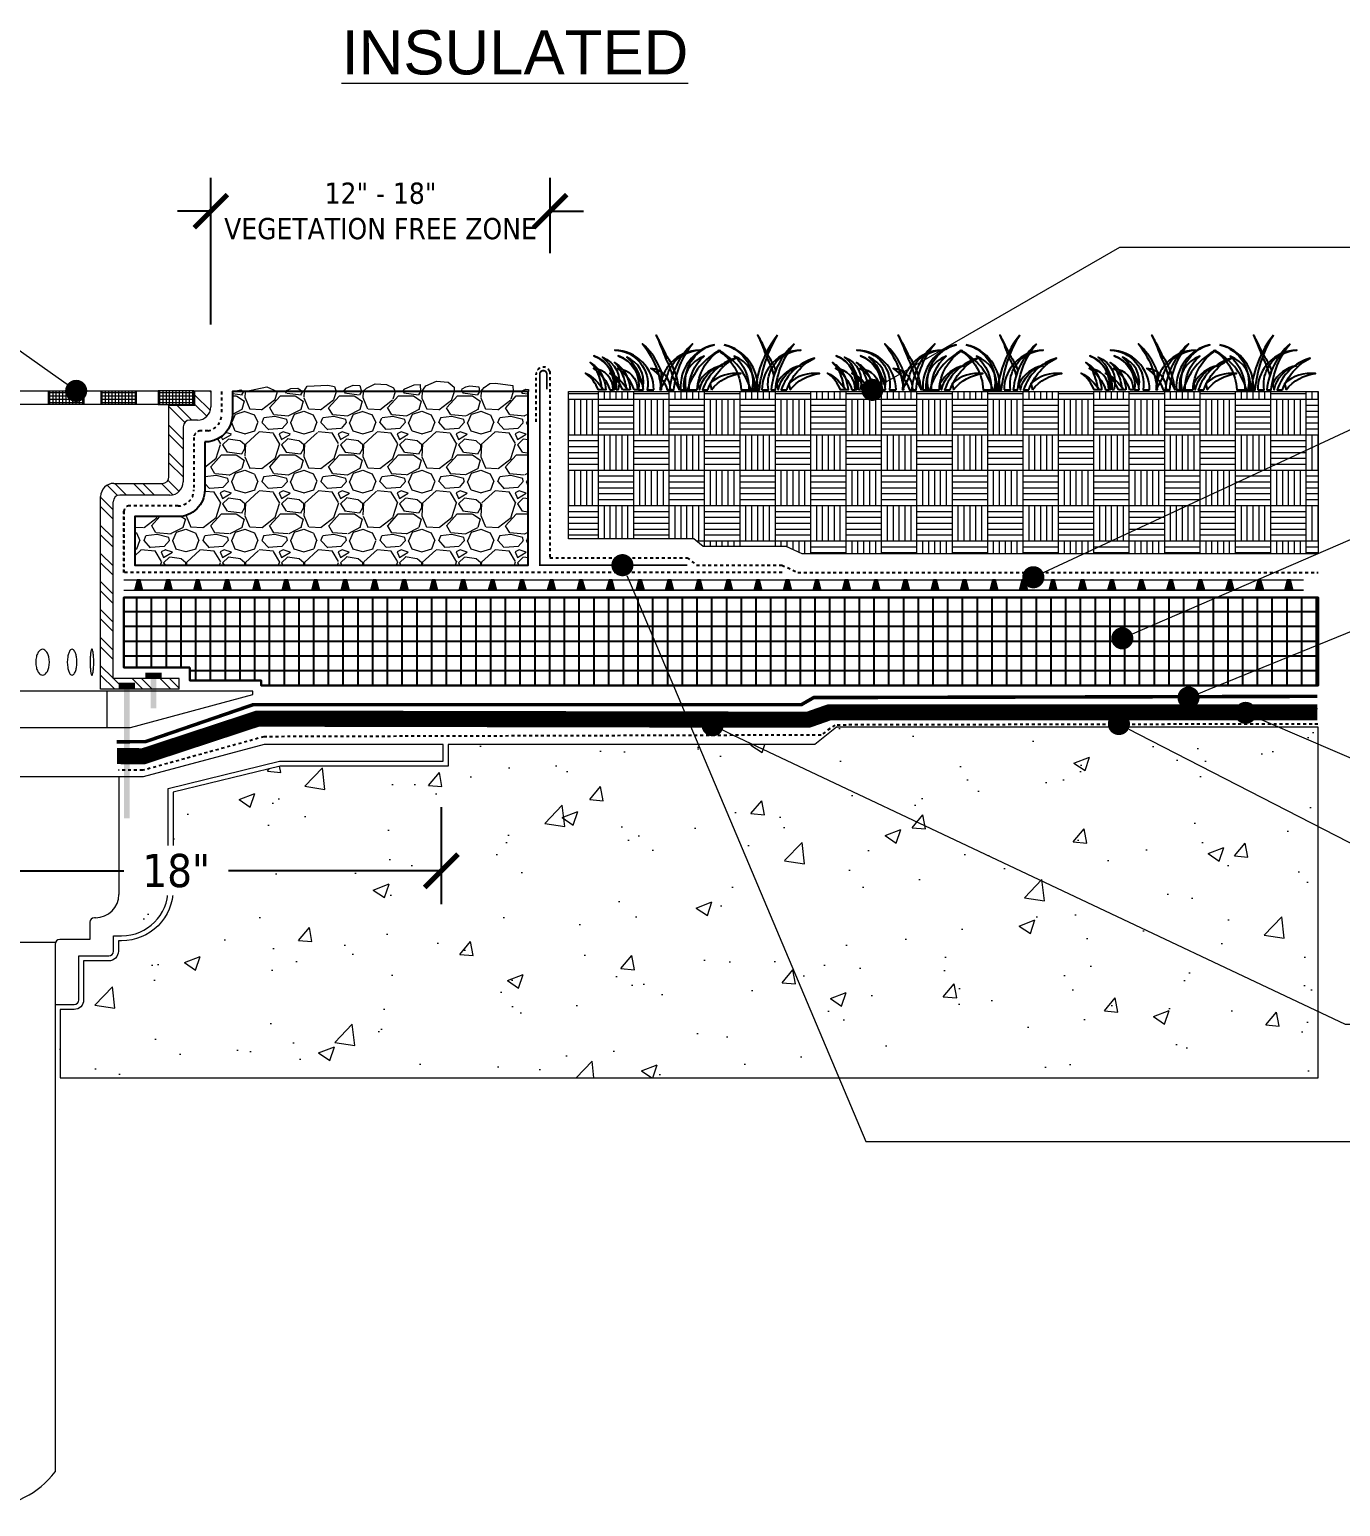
# Model space of a CAD drawing. Header units: inches. Extents: x -9 to 415, y 0 to 53.
# Drawn here: x 16.7 to 61.2, y 3.3 to 53.3 of the extents above; entities that cross this region are included whole.
import ezdxf
from ezdxf import colors
from ezdxf.entities.mleader import LeaderData, LeaderLine
from ezdxf.math import Vec2, Vec3

# ---------------------------------------------------------------- set-up
doc = ezdxf.new("R2010")
doc.units = ezdxf.units.IN
doc.header["$MEASUREMENT"] = 0
for name, pattern in [('Dash', [0.25, 0.125, -0.125]), ('Dashed - Dense', [0.8, 0.5, -0.3]), ('DASHED2', [0.1875, 0.125, -0.0625])]:
    doc.linetypes.add(name, pattern=pattern)
doc.layers.add('DEFPOINTS2', color=3, linetype='Continuous', plot=False)
for name, color, linetype, lineweight in [('Drainage Mat', 191, 'Continuous', 0), ('Others', 190, 'Continuous', 0), ('RAM HDR 327', 63, 'Continuous', 0), ('RT-250 HRA SYSTEM LIQUID', 241, 'Continuous', 0), ('RT-250 HRA SYSTEM MESH', 3, 'Continuous', 0), ('Text', 20, 'Continuous', 0)]:
    doc.layers.add(name, color=color, linetype=linetype, lineweight=lineweight)
for name, color, linetype in [('Insulation Border', 8, 'Continuous'), ('Insulation Foam', 9, 'Continuous'), ('Primer', 32, 'DASHED2')]:
    doc.layers.add(name, color=color, linetype=linetype)
doc.layers.add('Protection Course', color=99, linetype='Dashed - Dense', lineweight=0, true_color=0x216123)
doc.styles.add('Annotative', font='tahoma.ttf')
doc.styles.add('GENERATED_STYLE_3', font='')
doc.styles.get("Standard").update_dxf_attribs({"font": ''})
doc.styles.get('GENERATED_STYLE_3').set_extended_font_data('Arial Narrow')
doc.styles.get('Standard').set_extended_font_data('Arial Narrow')
doc.dimstyles.new('Annotative', dxfattribs={"dimscale": 0, "dimtxt": 0.09375, "dimasz": 0.09375, "dimexe": 0.09375, "dimexo": 0.09375, "dimgap": 0.0625, "dimtad": 0, "dimtih": 1, "dimtoh": 1, "dimlfac": -1, "dimzin": 3, "dimdsep": 46, "dimlunit": 4, "dimtxsty": 'Annotative', "dimblk": 'ARCHTICK', "dimcen": 0.09, "dimclrd": 256, "dimclre": 256, "dimclrt": 256, "dimadec": 0, "dimazin": 2, "dimtfac": 1, "dimtix": 1, "dimtofl": 0, "dimtmove": 1, "dimatfit": 1, "dimldrblk": 'CLOSEDBLANK', "dimfxl": 1, "dimtfill": 1, "dimtolj": 1, "dimtzin": 0, "dimarcsym": 0})

# ---------------------------------------------------------------- blocks, each defined once
blk = doc.blocks.new('*U15')
at = {"layer": 'Drainage Mat'}
h = blk.add_hatch(color=256, dxfattribs=at)
h.dxf.hatch_style = 1
h.paths.add_polyline_path([(0.5, 0.343), (0.447, 0.343), (0.355, 0), (0.5, 0), (0.645, 0), (0.553, 0.343)])
at = {"layer": 'Drainage Mat', "linetype": 'Continuous'}
for points in [[(0, 0.343), (1, 0.343)], [(0, 0), (1, 0)]]:
    blk.add_lwpolyline(points, dxfattribs=at)
blk.add_lwpolyline([(0.5, 0.343), (0.447, 0.343), (0.355, 0), (0.5, 0), (0.645, 0), (0.553, 0.343)], close=True, dxfattribs=at)
blk = doc.blocks.new('*U16')
at = {"layer": 'Drainage Mat', "color": 0, "linetype": 'ByBlock', "lineweight": -2, "transparency": 16777216}
for p in [(20.243, 34.333), (21.243, 34.333), (22.243, 34.333), (23.243, 34.333), (24.243, 34.333), (25.243, 34.333), (26.243, 34.333), (27.243, 34.333), (28.243, 34.333), (29.243, 34.333), (30.243, 34.333), (31.243, 34.333), (32.243, 34.333), (33.243, 34.333), (34.243, 34.333), (35.243, 34.333), (36.243, 34.333), (37.243, 34.333), (38.243, 34.333), (39.243, 34.333), (40.243, 34.333), (41.243, 34.333), (42.243, 34.333), (43.243, 34.333), (44.243, 34.333), (45.243, 34.333), (46.243, 34.333), (47.243, 34.333), (48.243, 34.333), (49.243, 34.333), (50.243, 34.333), (51.243, 34.333), (52.243, 34.333), (53.243, 34.333), (54.243, 34.333), (55.243, 34.333), (56.243, 34.333), (57.243, 34.333), (58.243, 34.333), (59.243, 34.333)]:
    blk.add_blockref('*U15', p, dxfattribs=at)
blk = doc.blocks.new('_Dot')
at = {"color": 0, "linetype": 'ByBlock', "lineweight": -2}
blk.add_line((-0.5, 0), (-1, 0), dxfattribs=at)
at = {"color": 0, "linetype": 'ByBlock', "const_width": 0.5}
blk.add_lwpolyline([(-0.25, 0, 1), (0.25, 0, 1)], format="xyb", close=True, dxfattribs=at)
blk = doc.blocks.new('_ArchTick')
at = {"color": 0, "linetype": 'ByBlock', "const_width": 0.15}
blk.add_lwpolyline([(-0.5, -0.5), (0.5, 0.5)], dxfattribs=at)
blk = doc.blocks.new('*D17')
at = {"layer": 'Defpoints', "color": 0, "transparency": 16777216}
for p in [(30.673, 28.092), (12.688, 27.726), (30.673, 24.812)]:
    blk.add_point(p, dxfattribs=at)
at = {"layer": 'Text', "lineweight": -2, "transparency": 16777216}
for p, q in [((12.688, 26.601), (12.688, 23.687)), ((30.673, 26.967), (30.673, 23.687)), ((12.688, 24.812), (19.904, 24.812)), ((30.673, 24.812), (23.457, 24.812))]:
    blk.add_line(p, q, dxfattribs=at)
at = {"layer": 'Text', "lineweight": -2, "transparency": 16777216, "xscale": 1.125, "yscale": 1.125, "zscale": 1.125, "rotation": 180}
blk.add_blockref('_ArchTick', (12.688, 24.812), dxfattribs=at)
at = {"layer": 'Text', "lineweight": -2, "transparency": 16777216, "xscale": 1.125, "yscale": 1.125, "zscale": 1.125}
blk.add_blockref('_ArchTick', (30.673, 24.812), dxfattribs=at)
at = {"layer": 'Text', "transparency": 16777216, "insert": (21.681, 24.812), "char_height": 1.125, "attachment_point": 5, "style": 'Annotative', "bg_fill": 3, "box_fill_scale": 1.25, "bg_fill_color": 9, "bg_fill_true_color": 13158600, "bg_fill_transparency": 0}
blk.add_mtext('\\A1;18"', dxfattribs=at)
blk = doc.blocks.new('_ClosedBlank')
at = {"color": 0, "linetype": 'ByBlock', "lineweight": -2}
for p, q in [((-1, 0.17), (0, 0)), ((-1, 0.17), (-1, -0.17)), ((0, 0), (-1, -0.17))]:
    blk.add_line(p, q, dxfattribs=at)
blk = doc.blocks.new('*D19')
at = {"layer": 'Defpoints', "color": 0, "transparency": 16777216}
for p in [(34.363, 47.182), (34.363, 44.627), (22.857, 42.214)]:
    blk.add_point(p, dxfattribs=at)
at = {"layer": 'Text', "lineweight": -2, "transparency": 16777216}
for p, q in [((22.857, 43.339), (22.857, 48.307)), ((34.363, 45.752), (34.363, 48.307)), ((22.857, 47.182), (21.732, 47.182)), ((34.363, 47.182), (35.488, 47.182))]:
    blk.add_line(p, q, dxfattribs=at)
at = {"layer": 'Text', "lineweight": -2, "transparency": 16777216, "xscale": 1.125, "yscale": 1.125, "zscale": 1.125}
blk.add_blockref('_ArchTick', (22.857, 47.182), dxfattribs=at)
at = {"layer": 'Text', "lineweight": -2, "transparency": 16777216, "xscale": 1.125, "yscale": 1.125, "zscale": 1.125, "rotation": 180}
blk.add_blockref('_ArchTick', (34.363, 47.182), dxfattribs=at)
at = {"layer": 'Text', "transparency": 16777216, "insert": (28.61, 47.182), "char_height": 1.125, "attachment_point": 5, "style": 'Annotative'}
blk.add_mtext('\\A1;{\\H0.64x;12" - 18"\\PVEGETATION FREE ZONE}', dxfattribs=at)

msp = doc.modelspace()

# ---------------------------------------------------------------- hatches: boundary and pattern name
at = {"layer": 'Insulation Foam'}
h = msp.add_hatch(dxfattribs=at)
h.set_pattern_fill('NET', color=256, scale=4)
h.set_pattern_definition([(0, (-883.15044, 24.10415), (0, 0.5), []), (90, (-883.15044, 24.10415), (-0.5, 3e-17), [])])
h.paths.add_polyline_path([(22.1483, 31.7015), (22.1483, 31.2648), (24.5632, 31.2648), (24.5632, 31.0941), (60.4024, 31.0941), (60.4024, 34.0829), (19.9117, 34.0829), (19.9117, 31.7015)])
at = {"layer": 'Others'}
h = msp.add_hatch(dxfattribs=at)
h.set_pattern_fill('GRAVEL', color=256, scale=2)
h.paths.add_polyline_path([(33.6118, 41.0613), (23.5886, 41.0613), (23.5886, 40.2869, -0.3775715), (22.7929, 39.3632), (22.6496, 39.3632), (22.6496, 37.7263, -0.4142136), (21.7453, 36.822), (20.2775, 36.822), (20.2775, 35.1764), (33.6118, 35.1764)])
h = msp.add_hatch(dxfattribs=at)
h.set_pattern_fill('AR-PARQ1', color=256, scale=0.1)
h.paths.add_polyline_path([(34.9886, 41.0613), (34.9886, 36.0647), (39.2313, 36.0647), (39.5478, 35.8147), (42.3641, 35.8147), (42.905, 35.5647), (60.3872, 35.5645), (60.4024, 35.5711), (60.4024, 41.0613)])
at = {"layer": 'Others', "linetype": 'Continuous'}
for points in [[(20.2822, 31.1887), (19.7354, 31.1887), (19.7354, 30.9922), (20.2822, 30.9922)], [(21.185, 31.5361), (20.6383, 31.5361), (20.6383, 31.3396), (21.185, 31.3396)], [(20.8165, 31.3262), (20.8165, 30.3203), (21.013, 30.3203), (21.013, 31.3262)], [(19.9137, 30.9788), (19.9137, 26.5869), (20.1102, 26.5869), (20.1102, 30.9788)]]:
    msp.add_hatch(color=256, dxfattribs=at).paths.add_polyline_path(points)
at = {"layer": 'Others'}
h = msp.add_hatch(dxfattribs=at)
h.set_pattern_fill('CONCRETE___STRUCTURAL_0002', color=256, style=0, pattern_type=2)
h.set_pattern_definition([(50, (-173.225, 22.9474), (-5.46552, 0.47817), [0.5715, -6.2865]), (355, (-173.225, 22.9474), (-1.05729, 5.7317), [0.4572, -5.0292]), (100.4514, (-172.7697, 22.9075), (4.40824, 5.25353), [0.4857, -5.3427]), (46.1842, (-173.225, 24.4714), (-8.13238, 1.26125), [0.85725, -9.42975]), (96.6356, (-172.5475, 24.366), (7.12213, 7.42278), [0.72855, -8.01405]), (351.184, (-173.225, 24.471), (7.12212, 7.42278), [0.6858, -7.5438]), (21, (-172.463, 24.0904), (-4.54843, 3.06796), [0.5715, -6.2865]), (326, (-172.463, 24.0904), (1.85406, 5.52564), [0.4572, -5.0292]), (71.4514, (-172.084, 23.8347), (6.4025, 2.45768), [0.4857, -5.3427]), (37.5, (-173.2252, 22.9474), (0.092658, 2.536651), [0, -4.96824, 0, -5.1054, 0, -5.04825]), (7.5, (-173.2252, 22.9474), (2.00459, 3.005417), [0, -2.91084, 0, -4.85394, 0, -1.92405]), (327.5, (-174.9244, 22.9474), (-4.067727, 0.171868), [0, -1.905, 0, -5.9436, 0, -7.8867]), (317.5, (-175.6864, 22.9474), (4.44388, 0.7628), [0, -2.4765, 0, -3.94716, 0, -5.6007])])
edge = h.paths.add_edge_path()
edge.add_arc((19.3963, 22.0851), 0.3258, 270, 360, ccw=False)
edge.add_line((19.3963, 21.7593), (18.5453, 21.7593))
edge.add_line((18.5453, 21.7593), (18.5453, 20.436))
edge.add_arc((18.2195, 20.436), 0.3258, 270, 360, ccw=False)
edge.add_line((18.2195, 20.1102), (17.7444, 20.1102))
edge.add_line((17.7444, 20.1102), (17.7444, 17.7939))
edge.add_line((17.7444, 17.7939), (60.4024, 17.7939))
edge.add_line((60.4024, 17.7939), (60.4024, 29.6794))
edge.add_line((60.4024, 29.6794), (44.0673, 29.6794))
edge.add_line((44.0673, 29.6794), (43.3357, 29.097))
edge.add_line((43.3357, 29.097), (30.9038, 29.097))
edge.add_line((30.9038, 29.097), (30.9038, 28.3644))
edge.add_line((30.9038, 28.3644), (25.2095, 28.3644))
edge.add_line((25.2095, 28.3644), (21.5764, 27.4749))
edge.add_line((21.5764, 27.4749), (21.5764, 24.184))
edge.add_arc((19.8345, 24.1815), 1.7419, -90.08338, 0.08338, ccw=False)
edge.add_line((19.832, 22.4396), (19.722, 22.4396))
edge.add_line((19.722, 22.4396), (19.722, 22.0851))

# ---------------------------------------------------------------- linework, layer by layer
at = {"color": 67, "true_color": 0x748628}
for points in [[(38.1414, 41.7246, 0.0213583), (38.0617, 41.9155, 0.0993446), (37.4955, 42.6824, -0.0903986), (37.9965, 41.7629, -0.0563499), (38.1307, 41.1208)], [(38.5036, 41.5954), (38.7365, 41.1208, 0.071637), (38.5729, 41.7917, 0.0527503), (38.3341, 42.2421, 0.0202173), (37.9529, 42.9773, -0.0177161), (38.2904, 42.1584, -0.0516918)], [(38.4093, 41.1208), (38.5577, 41.1208, -0.1474999), (39.1929, 42.6824, 0.1865865)], [(38.9776, 41.1208, -0.4060957), (39.9207, 42.6505, 0.367689), (38.7862, 41.1208)], [(40.263, 42.6505, -0.4060957), (41.2062, 41.1208), (41.3976, 41.1208, 0.367689)], [(42.0736, 42.9773, 0.1390661), (41.3148, 41.1235), (41.4573, 41.1235, -0.1088212)], [(41.6986, 42.3925, 0.0308062), (41.3986, 42.9773, -0.027031), (41.6645, 42.3245)], [(42.6386, 42.6824, 0.1865865), (41.855, 41.1208), (42.0034, 41.1208, -0.1474999)], [(46.3528, 41.7246, 0.0213583), (46.2732, 41.9155, 0.0993446), (45.707, 42.6824, -0.0903986), (46.208, 41.7629, -0.0563499), (46.3421, 41.1208)], [(46.7151, 41.5954), (46.948, 41.1208, 0.071637), (46.7843, 41.7917, 0.0527503), (46.5455, 42.2421, 0.0202173), (46.1643, 42.9773, -0.0177161), (46.5018, 42.1584, -0.0516918)], [(46.6207, 41.1208), (46.7692, 41.1208, -0.1474999), (47.4043, 42.6824, 0.1865865)], [(47.189, 41.1208, -0.4060957), (48.1322, 42.6505, 0.367689), (46.9976, 41.1208)], [(48.4745, 42.6505, -0.4060957), (49.4177, 41.1208), (49.609, 41.1208, 0.367689)], [(50.285, 42.9773, 0.1390661), (49.5262, 41.1235), (49.6687, 41.1235, -0.1088212)], [(49.91, 42.3925, 0.0308062), (49.61, 42.9773, -0.027031), (49.8759, 42.3245)], [(50.85, 42.6824, 0.1865865), (50.0664, 41.1208), (50.2148, 41.1208, -0.1474999)], [(54.9528, 41.7246, 0.0213583), (54.8732, 41.9155, 0.0993446), (54.307, 42.6824, -0.0903986), (54.808, 41.7629, -0.0563499), (54.9421, 41.1208)], [(55.3151, 41.5954), (55.548, 41.1208, 0.071637), (55.3843, 41.7917, 0.0527503), (55.1455, 42.2421, 0.0202173), (54.7643, 42.9773, -0.0177161), (55.1018, 42.1584, -0.0516918)], [(55.2207, 41.1208), (55.3692, 41.1208, -0.1474999), (56.0043, 42.6824, 0.1865865)], [(55.789, 41.1208, -0.4060957), (56.7322, 42.6505, 0.367689), (55.5976, 41.1208)], [(57.0745, 42.6505, -0.4060957), (58.0177, 41.1208), (58.209, 41.1208, 0.367689)], [(58.885, 42.9773, 0.1390661), (58.1262, 41.1235), (58.2687, 41.1235, -0.1088212)], [(58.51, 42.3925, 0.0308062), (58.21, 42.9773, -0.027031), (58.4759, 42.3245)], [(59.45, 42.6824, 0.1865865), (58.6664, 41.1208), (58.8148, 41.1208, -0.1474999)], [(36.5171, 41.1208, 0.3529254), (35.8489, 42.2716, -0.3575084), (36.5348, 41.1208, 0.1212562)], [(36.6028, 41.1208, 0.252761), (36.1339, 42.2238, -0.4029306), (36.6589, 41.1208)], [(37.8791, 41.1208, 0.41005), (36.5539, 42.4632, -0.4598478), (37.6577, 41.1208), (37.8791, 41.1209)], [(37.5229, 41.1208, 0.2911017), (36.674, 42.2716, -0.3575084), (37.3598, 41.1208)], [(37.5133, 41.2329, 0.3651629), (36.959, 42.2238, -0.1913537), (37.4209, 41.4152)], [(38.3233, 41.543, -0.0997301), (38.4977, 41.9601, -0.2435062), (39.4221, 42.4632, 0.2043463), (38.4582, 42.0365, 0.0828953), (38.2138, 41.6678, 0.1052487), (38.0969, 41.1208)], [(39.0786, 41.1208, -0.2324542), (39.58, 42.2602, 0.353658), (38.8953, 41.1208)], [(39.349, 41.1208, -0.2483685), (40.1253, 42.4607, 0.2115935), (39.0215, 41.1208)], [(39.7134, 41.1208, -0.1908982), (40.6513, 42.1978, 0.2445265), (39.5283, 41.1208)], [(41.1622, 41.1208, 0.2115935), (40.0585, 42.4607, -0.2483685), (40.8348, 41.1208)], [(41.1052, 41.1208), (41.2885, 41.1208, 0.353658), (40.6038, 42.2602, -0.2324542)], [(41.5426, 41.1243), (41.7635, 41.1235, -0.1626273), (41.8727, 41.8407), (41.9433, 41.9601, -0.2432948), (42.8669, 42.4632, 0.0454716), (42.8669, 42.4632, 0.2041754), (41.9039, 42.0365), (41.8304, 41.9508, 0.1674271), (41.5426, 41.1243)], [(41.7089, 42.2112, -0.0567829), (41.9493, 41.5954), (42.0186, 41.7917, 0.0597083), (41.7414, 42.2973), (41.7096, 42.2099)], [(42.3846, 41.1208, -0.1908982), (43.3225, 42.1978, 0.2445265), (42.1995, 41.1208)], [(44.7285, 41.1208, 0.3529254), (44.0604, 42.2716, -0.3575084), (44.7462, 41.1208, 0.1212562)], [(44.8142, 41.1208, 0.252761), (44.3454, 42.2238, -0.4029306), (44.8703, 41.1208)], [(46.0906, 41.1208, 0.41005), (44.7654, 42.4632, -0.4598478), (45.8691, 41.1208), (46.0906, 41.1209)], [(45.7343, 41.1208, 0.2911017), (44.8854, 42.2716, -0.3575084), (45.5712, 41.1208)], [(45.7247, 41.2329, 0.3651629), (45.1704, 42.2238, -0.1913537), (45.6323, 41.4152)], [(46.5347, 41.543, -0.0997301), (46.7091, 41.9601, -0.2435062), (47.6336, 42.4632, 0.2043463), (46.6697, 42.0365, 0.0828953), (46.4252, 41.6678, 0.1052487), (46.3084, 41.1208)], [(47.29, 41.1208, -0.2324542), (47.7914, 42.2602, 0.353658), (47.1067, 41.1208)], [(47.5604, 41.1208, -0.2483685), (48.3367, 42.4607, 0.2115935), (47.233, 41.1208)], [(47.9249, 41.1208, -0.1908982), (48.8627, 42.1978, 0.2445265), (47.7397, 41.1208)], [(49.3737, 41.1208, 0.2115935), (48.2699, 42.4607, -0.2483685), (49.0462, 41.1208)], [(49.3166, 41.1208), (49.4999, 41.1208, 0.353658), (48.8152, 42.2602, -0.2324542)], [(49.754, 41.1243), (49.975, 41.1235, -0.1626273), (50.0841, 41.8407), (50.1547, 41.9601, -0.2432948), (51.0783, 42.4632, 0.0454716), (51.0783, 42.4632, 0.2041754), (50.1153, 42.0365), (50.0418, 41.9508, 0.1674271), (49.754, 41.1243)], [(49.9204, 42.2112, -0.0567829), (50.1607, 41.5954), (50.23, 41.7917, 0.0597083), (49.9528, 42.2973), (49.921, 42.2099)], [(50.596, 41.1208, -0.1908982), (51.5339, 42.1978, 0.2445265), (50.4109, 41.1208)], [(53.3285, 41.1208, 0.3529254), (52.6604, 42.2716, -0.3575084), (53.3462, 41.1208, 0.1212562)], [(53.4142, 41.1208, 0.252761), (52.9454, 42.2238, -0.4029306), (53.4703, 41.1208)], [(54.6906, 41.1208, 0.41005), (53.3654, 42.4632, -0.4598478), (54.4691, 41.1208), (54.6906, 41.1209)], [(54.3343, 41.1208, 0.2911017), (53.4854, 42.2716, -0.3575084), (54.1712, 41.1208)], [(54.3247, 41.2329, 0.3651629), (53.7704, 42.2238, -0.1913537), (54.2323, 41.4152)], [(55.1347, 41.543, -0.0997301), (55.3091, 41.9601, -0.2435062), (56.2336, 42.4632, 0.2043463), (55.2697, 42.0365, 0.0828953), (55.0252, 41.6678, 0.1052487), (54.9084, 41.1208)], [(55.89, 41.1208, -0.2324542), (56.3914, 42.2602, 0.353658), (55.7067, 41.1208)], [(56.1604, 41.1208, -0.2483685), (56.9367, 42.4607, 0.2115935), (55.833, 41.1208)], [(56.5249, 41.1208, -0.1908982), (57.4627, 42.1978, 0.2445265), (56.3397, 41.1208)], [(57.9737, 41.1208, 0.2115935), (56.8699, 42.4607, -0.2483685), (57.6462, 41.1208)], [(57.9166, 41.1208), (58.0999, 41.1208, 0.353658), (57.4152, 42.2602, -0.2324542)], [(58.354, 41.1243), (58.575, 41.1235, -0.1626273), (58.6841, 41.8407), (58.7547, 41.9601, -0.2432948), (59.6783, 42.4632, 0.0454716), (59.6783, 42.4632, 0.2041754), (58.7153, 42.0365), (58.6418, 41.9508, 0.1674271), (58.354, 41.1243)], [(58.5204, 42.2112, -0.0567829), (58.7607, 41.5954), (58.83, 41.7917, 0.0597083), (58.5528, 42.2973), (58.521, 42.2099)], [(59.196, 41.1208, -0.1908982), (60.1339, 42.1978, 0.2445265), (59.0109, 41.1208)], [(36.1622, 41.1208), (36, 41.1208, 0.1365737), (35.5601, 41.6882, -0.1422261)], [(36.1191, 41.1895, 0.0892772), (35.9217, 41.8156, 0.0592767), (35.7196, 42.0438, -0.0815075), (36.0006, 41.8158, -0.140547), (36.2514, 41.1208), (36.1622, 41.1208)], [(36.3835, 41.1208), (36.4943, 41.1208, 0.4124995), (35.8302, 41.8452, -0.1731109)], [(36.825, 41.1208, 0.1365737), (36.3852, 41.6882, -0.1422261), (36.9872, 41.1208)], [(37.0765, 41.1208), (36.9872, 41.1208), (36.9442, 41.1895, 0.0927229), (36.7847, 41.7155, 0.1222555), (36.5446, 42.0438, -0.0815075), (36.8256, 41.8158, -0.140547)], [(37.2086, 41.1208, 0.1731109), (36.6552, 41.8452, -0.4124995), (37.3193, 41.1208)], [(38.4448, 41.1208, 0.4124995), (37.7807, 41.8452, -0.1731109), (38.334, 41.1208)], [(39.3694, 41.324), (39.425, 41.1208, -0.2756828), (40.1984, 41.9496, 0.2264367)], [(39.8335, 41.1208, -0.2041431), (40.8266, 41.6721, 0.2135851), (39.7836, 41.3405)], [(42.8695, 41.9496, 0.2264367), (42.0406, 41.324), (42.0962, 41.1208, -0.2756828)], [(42.5046, 41.1208, -0.2041433), (43.4978, 41.6721, 0.2136479), (42.4548, 41.3405)], [(44.3736, 41.1208), (44.2114, 41.1208, 0.1365737), (43.7715, 41.6882, -0.1422261)], [(44.3306, 41.1895, 0.0892772), (44.1331, 41.8156, 0.0592767), (43.931, 42.0438, -0.0815075), (44.212, 41.8158, -0.140547), (44.4629, 41.1208), (44.3736, 41.1208)], [(44.595, 41.1208), (44.7057, 41.1208, 0.4124995), (44.0416, 41.8452, -0.1731109)], [(45.0365, 41.1208, 0.1365737), (44.5966, 41.6882, -0.1422261), (45.1987, 41.1208)], [(45.2879, 41.1208), (45.1987, 41.1208), (45.1556, 41.1895, 0.0927229), (44.9961, 41.7155, 0.1222555), (44.756, 42.0438, -0.0815075), (45.037, 41.8158, -0.140547)], [(45.42, 41.1208, 0.1731109), (44.8667, 41.8452, -0.4124995), (45.5307, 41.1208)], [(46.6562, 41.1208, 0.4124995), (45.9921, 41.8452, -0.1731109), (46.5455, 41.1208)], [(47.5808, 41.324), (47.6365, 41.1208, -0.2756828), (48.4098, 41.9496, 0.2264367)], [(48.0449, 41.1208, -0.2041431), (49.038, 41.6721, 0.2135851), (47.9951, 41.3405)], [(51.0809, 41.9496, 0.2264367), (50.252, 41.324), (50.3076, 41.1208, -0.2756828)], [(50.7161, 41.1208, -0.2041433), (51.7092, 41.6721, 0.2136479), (50.6662, 41.3405)], [(52.9736, 41.1208), (52.8114, 41.1208, 0.1365737), (52.3715, 41.6882, -0.1422261)], [(52.9306, 41.1895, 0.0892772), (52.7331, 41.8156, 0.0592767), (52.531, 42.0438, -0.0815075), (52.812, 41.8158, -0.140547), (53.0629, 41.1208), (52.9736, 41.1208)], [(53.195, 41.1208), (53.3057, 41.1208, 0.4124995), (52.6416, 41.8452, -0.1731109)], [(53.6365, 41.1208, 0.1365737), (53.1966, 41.6882, -0.1422261), (53.7987, 41.1208)], [(53.8879, 41.1208), (53.7987, 41.1208), (53.7556, 41.1895, 0.0927229), (53.5961, 41.7155, 0.1222555), (53.356, 42.0438, -0.0815075), (53.637, 41.8158, -0.140547)], [(54.02, 41.1208, 0.1731109), (53.4667, 41.8452, -0.4124995), (54.1307, 41.1208)], [(55.2562, 41.1208, 0.4124995), (54.5921, 41.8452, -0.1731109), (55.1455, 41.1208)], [(56.1808, 41.324), (56.2365, 41.1208, -0.2756828), (57.0098, 41.9496, 0.2264367)], [(56.6449, 41.1208, -0.2041431), (57.638, 41.6721, 0.2135851), (56.5951, 41.3405)], [(59.6809, 41.9496, 0.2264367), (58.852, 41.324), (58.9076, 41.1208, -0.2756828)], [(59.3161, 41.1208, -0.2041433), (60.3092, 41.6721, 0.2136479), (59.2662, 41.3405)]]:
    msp.add_lwpolyline(points, format="xyb", close=True, dxfattribs=at)
at = {"linetype": 'Dash', "ltscale": 0.5}
for points in [[(33.8896, 40.0328), (33.8896, 41.6533, -0.8161172), (34.3503, 41.7475), (34.3503, 35.4264), (39.0096, 35.4264), (39.3261, 35.1764), (42.2237, 35.1764), (42.7647, 34.9264), (60.4024, 34.9264)], [(23.2228, 41.0613), (23.2228, 40.269, -0.3592383), (22.7645, 39.729), (22.5082, 39.729, 0.4142136), (22.2838, 39.5046), (22.2838, 37.7263, -0.4142136), (21.7453, 37.1878), (20.0912, 37.1878, 0.4142136), (19.9117, 37.0082), (19.9117, 34.9264)]]:
    msp.add_lwpolyline(points, format="xyb", dxfattribs=at)
msp.add_lwpolyline([(42.2317, 34.9264), (19.9117, 34.9264), (19.9117, 37.0082)], dxfattribs=at)
at = {"layer": 'DEFPOINTS2', "flags": 128}
msp.add_lwpolyline([(22.6496, 39.3632), (22.6496, 37.7263, -0.4142136), (21.7453, 36.822), (20.2775, 36.822), (20.2775, 35.1764), (33.6118, 35.1764), (33.6118, 41.0613), (23.5886, 41.0613), (23.5886, 40.2668, -0.371356), (22.7929, 39.3632)], format="xyb", close=True, dxfattribs=at)
at = {"layer": 'Drainage Mat'}
msp.add_lwpolyline([(59.9117, 34.3329), (20.2431, 34.3329)], dxfattribs=at)
at = {"layer": 'Insulation Border', "linetype": 'Continuous', "flags": 128}
msp.add_lwpolyline([(22.1483, 31.7015), (22.1483, 31.2648), (24.5632, 31.2648), (24.5632, 31.0941), (60.4024, 31.0941), (60.4024, 34.0829), (19.9117, 34.0829), (19.9117, 31.7015)], close=True, dxfattribs=at)
at = {"layer": 'Insulation Border', "linetype": 'Continuous'}
msp.add_lwpolyline([(22.1483, 31.7015), (19.9117, 31.7015), (19.9117, 34.0829), (60.4024, 34.0829), (60.4024, 31.0941), (24.5632, 31.0941), (24.5632, 31.2648), (22.1483, 31.2648)], close=True, dxfattribs=at)
at = {"layer": 'Others', "linetype": 'Continuous'}
for p, q in [((12.6883, 41.086), (21.0681, 41.086)), ((17.3462, 41.086), (17.3462, 40.6188)), ((17.3939, 40.6188), (17.3939, 41.086)), ((17.5061, 40.6188), (17.5061, 41.086)), ((17.6183, 40.6188), (17.6183, 41.086)), ((17.7305, 40.6188), (17.7305, 41.086)), ((17.8427, 40.6188), (17.8427, 41.086)), ((17.9549, 40.6188), (17.9549, 41.086)), ((18.0671, 40.6188), (18.0671, 41.086)), ((18.1792, 40.6188), (18.1792, 41.086)), ((18.2914, 40.6188), (18.2914, 41.086)), ((18.4036, 40.6188), (18.4036, 41.086)), ((18.5158, 40.6188), (18.5158, 41.086)), ((18.5582, 40.6188), (18.5582, 41.086)), ((19.1288, 41.086), (19.1288, 40.6188)), ((19.1765, 40.6188), (19.1765, 41.086)), ((19.2887, 40.6188), (19.2887, 41.086)), ((19.4009, 40.6188), (19.4009, 41.086)), ((19.5131, 40.6188), (19.5131, 41.086)), ((19.6253, 40.6188), (19.6253, 41.086)), ((19.7375, 40.6188), (19.7375, 41.086)), ((19.8497, 40.6188), (19.8497, 41.086)), ((19.9618, 40.6188), (19.9618, 41.086)), ((20.074, 40.6188), (20.074, 41.086)), ((20.1862, 40.6188), (20.1862, 41.086)), ((20.2984, 40.6188), (20.2984, 41.086)), ((20.3408, 40.6188), (20.3408, 41.086)), ((22.2885, 41.086), (21.0701, 41.086)), ((21.0765, 41.086), (21.0765, 40.6188)), ((21.1243, 40.6188), (21.1243, 41.086)), ((21.2365, 40.6188), (21.2365, 41.086)), ((21.3486, 40.6188), (21.3486, 41.086)), ((21.4608, 40.6188), (21.4608, 41.086)), ((21.573, 40.6188), (21.573, 41.086)), ((21.6852, 40.6188), (21.6852, 41.086)), ((21.7974, 40.6188), (21.7974, 41.086)), ((21.9096, 40.6188), (21.9096, 41.086)), ((22.0218, 40.6188), (22.0218, 41.086)), ((22.134, 40.6188), (22.134, 41.086)), ((22.2462, 40.6188), (22.2462, 41.086)), ((22.2885, 40.6188), (22.2885, 41.086)), ((22.3198, 41.086), (22.8571, 41.086)), ((22.3198, 40.6057), (22.3198, 41.086)), ((22.8571, 41.0412), (22.8123, 41.086)), ((22.8571, 41.086), (22.8571, 40.5436)), ((21.0565, 40.6188), (12.6883, 40.6188)), ((18.5582, 41.0226), (17.3462, 41.0226)), ((18.5582, 40.9104), (17.3462, 40.9104)), ((18.5582, 40.7982), (17.3462, 40.7982)), ((18.5582, 40.686), (17.3462, 40.686)), ((20.3408, 41.0226), (19.1288, 41.0226)), ((20.3408, 40.9104), (19.1288, 40.9104)), ((20.3408, 40.7982), (19.1288, 40.7982)), ((20.3408, 40.686), (19.1288, 40.686)), ((21.0681, 40.6188), (22.2885, 40.6188)), ((22.2885, 41.0226), (21.0765, 41.0226)), ((22.2885, 40.9104), (21.0765, 40.9104)), ((22.2885, 40.7982), (21.0765, 40.7982)), ((22.2885, 40.686), (21.0765, 40.686)), ((21.4389, 40.6057), (22.3198, 40.6057)), ((21.4389, 38.1753), (21.4389, 40.6057)), ((22.2169, 40.0948), (21.706, 40.6057)), ((22.8406, 40.423), (22.3198, 40.9438)), ((22.7228, 40.2235), (22.3198, 40.6265)), ((21.9758, 40.0186), (21.4389, 40.5555)), ((22.4083, 40.0948), (22.1443, 40.0948)), ((21.9199, 39.4398), (21.4389, 39.9208)), ((21.9199, 39.1224), (21.4389, 39.6035)), ((21.9199, 39.8704), (21.9199, 38.0023)), ((21.9199, 38.4878), (21.4389, 38.9689)), ((21.9199, 38.1705), (21.4389, 38.6515)), ((19.6943, 37.5403), (19.3444, 37.8902)), ((19.5698, 37.9509), (21.2145, 37.9509)), ((19.9984, 37.5535), (19.601, 37.9509)), ((20.633, 37.5535), (20.2356, 37.9509)), ((20.9503, 37.5535), (20.553, 37.9509)), ((21.5732, 37.5653), (21.1876, 37.9509)), ((21.7795, 37.6763), (21.4027, 38.0531)), ((19.1211, 30.9689), (19.1211, 37.5021)), ((19.5459, 37.054), (19.1211, 37.4789)), ((19.5459, 36.7367), (19.1211, 37.1616)), ((19.5459, 31.3357), (19.5459, 37.3292)), ((21.4712, 37.5535), (19.7703, 37.5535)), ((19.5459, 36.1021), (19.1211, 36.5269)), ((19.5459, 35.7848), (19.1211, 36.2096)), ((19.5459, 35.1501), (19.1211, 35.575)), ((19.5459, 34.8328), (19.1211, 35.2576)), ((19.5459, 34.1982), (19.1211, 34.623)), ((19.5459, 33.8809), (19.1211, 34.3057)), ((19.5459, 33.2462), (19.1211, 33.6711)), ((19.5459, 32.9289), (19.1211, 33.3537)), ((19.5459, 32.2943), (19.1211, 32.7191)), ((19.5459, 31.9769), (19.1211, 32.4018)), ((19.5459, 31.3423), (19.1211, 31.7671)), ((19.6019, 30.9689), (19.1211, 31.4498)), ((21.7825, 31.3357), (19.5459, 31.3357)), ((19.9193, 30.9689), (19.5525, 31.3357)), ((20.5539, 30.9689), (20.1871, 31.3357)), ((20.8712, 30.9689), (20.5044, 31.3357)), ((21.5059, 30.9689), (21.1391, 31.3357)), ((21.7825, 31.0096), (21.4564, 31.3357)), ((21.7825, 30.9689), (21.7825, 31.3357)), ((24.281, 30.899), (12.6883, 30.899)), ((21.7825, 30.9689), (19.1211, 30.9689)), ((19.3452, 29.6774), (19.3452, 30.899)), ((20.1351, 29.6774), (24.281, 30.7883)), ((24.281, 30.7883), (24.281, 30.899)), ((12.6883, 29.6774), (20.1351, 29.6774)), ((19.7387, 27.9988), (12.6883, 27.9988)), ((19.7387, 27.9988), (19.7387, 24.0116)), ((18.753, 23.0659), (18.753, 22.4829)), ((18.9506, 23.2235), (18.9106, 23.2235)), ((12.6883, 22.3968), (17.5934, 22.3968)), ((17.5763, 22.3253), (17.5763, 4.433)), ((18.753, 22.4829), (17.7339, 22.4829)), ((17.5763, 20.2783), (18.2195, 20.2783))]:
    msp.add_line(p, q, dxfattribs=at)
at = {"layer": 'Others', "const_width": 0.06}
msp.add_lwpolyline([(39.0096, 35.1764), (34.0096, 35.1764), (34.0096, 41.6533, -1), (34.2496, 41.6533), (34.2496, 41.1345)], format="xyb", dxfattribs=at)
at = {"layer": 'Others'}
for points in [[(23.5886, 40.9774), (23.5886, 41.0613), (23.8802, 41.1252), (23.9674, 41.0613), (24.0105, 41.0613), (24.7517, 41.2253), (25.11, 41.0613), (25.3591, 41.0613), (25.5755, 41.1716), (25.8118, 41.1834), (25.9674, 41.0613), (26.0105, 41.0613), (26.1261, 41.2434), (26.8265, 41.2749), (27.0506, 41.2339), (27.11, 41.0613), (27.3591, 41.0613), (27.4481, 41.1772), (27.6816, 41.2812), (27.9056, 41.2655), (27.9674, 41.0613), (28.0105, 41.0613), (28.1395, 41.1835), (28.4277, 41.3199), (28.8169, 41.3047), (29.0495, 41.1885), (29.11, 41.0613), (29.3591, 41.0613), (29.4387, 41.1532), (29.7471, 41.2896), (29.9544, 41.3047), (29.9674, 41.0613), (30.0105, 41.0613), (30.1515, 41.2542), (30.5054, 41.4209), (30.8997, 41.3856), (31.1078, 41.209), (31.11, 41.0613), (31.3591, 41.0613), (31.3782, 41.1513), (31.5014, 41.2209), (31.6446, 41.2626), (31.9468, 41.2266), (31.9674, 41.0613), (32.0105, 41.0613), (32.1286, 41.1966), (32.3224, 41.3324), (32.5142, 41.3524), (33.0942, 41.2646), (33.11, 41.0613), (33.3591, 41.0613), (33.5426, 41.1438), (33.6289, 41.1298), (33.6118, 40.9746)], [(34.9886, 41.0613), (60.4024, 41.0613), (60.4024, 35.5645), (42.905, 35.5647), (42.3641, 35.8147), (39.5478, 35.8147), (39.2313, 36.0647), (34.9886, 36.0647), (34.9886, 41.0613), (34.9886, 41.0613)]]:
    msp.add_lwpolyline(points, dxfattribs=at)
at = {"layer": 'Others', "linetype": 'Continuous'}
for points in [[(17.0748, 32.2983, 0.1050534), (16.9912, 32.1969, 0.0669706), (16.9432, 32.0635, 0.1065329), (16.9432, 31.7087, 0.0669706), (16.9912, 31.5754, 0.1050534), (17.0748, 31.474, 0.3494504), (17.231, 31.474, 0.1050534), (17.3146, 31.5754, 0.0669706), (17.3627, 31.7087, 0.1065327), (17.3627, 32.0635, 0.0669706), (17.3146, 32.1969, 0.1050534), (17.231, 32.2983, 0.3494506), (17.0748, 32.2983)], [(18.1015, 32.3027, 0.0934925), (18.0384, 32.1969, 0.0501577), (18.0048, 32.0658, 0.075397), (18.0048, 31.7065, 0.0501577), (18.0384, 31.5754, 0.0934925), (18.1015, 31.4695, 0.4507399), (18.2029, 31.4695, 0.0934925), (18.266, 31.5754, 0.0501577), (18.2995, 31.7065, 0.0753969), (18.2995, 32.0658, 0.0501577), (18.266, 32.1969, 0.0934925), (18.2029, 32.3027, 0.4507401), (18.1015, 32.3027)], [(18.81, 32.3145, 0.0461623), (18.7825, 32.1969, 0.020018), (18.77, 32.0678, 0.0285671), (18.77, 31.7045, 0.020018), (18.7825, 31.5754, 0.0461623), (18.81, 31.4578, 0.7207989), (18.8409, 31.4578, 0.0461623), (18.8683, 31.5754, 0.020018), (18.8809, 31.7045, 0.0285671), (18.8809, 32.0678, 0.020018), (18.8683, 32.1969, 0.0461623), (18.8409, 32.3145, 0.7207988), (18.81, 32.3145)]]:
    msp.add_lwpolyline(points, format="xyb", dxfattribs=at)
at = {"layer": 'Others', "flags": 128}
msp.add_lwpolyline([(19.722, 22.0851, -0.4142136), (19.3963, 21.7593), (18.5453, 21.7593), (18.5453, 20.436, -0.4142136), (18.2195, 20.1102), (17.7444, 20.1102), (17.7444, 17.7939), (60.4024, 17.7939), (60.4024, 29.6794), (44.0673, 29.6794), (43.3357, 29.097), (30.9038, 29.097), (30.9038, 28.3644), (25.2095, 28.3644), (21.5764, 27.4749), (21.5764, 24.184, -0.4150663), (19.832, 22.4396), (19.722, 22.4396)], format="xyb", close=True, dxfattribs=at)
at = {"layer": 'Others', "linetype": 'Continuous'}
for points in [[(21.4083, 24.184), (21.4083, 27.6068), (25.1892, 28.5326), (30.7356, 28.5326), (30.7356, 29.097), (24.6614, 29.097), (20.5627, 27.9988), (19.7387, 27.9988)], [(19.5539, 22.0851), (19.5539, 22.6078), (19.832, 22.6078)], [(18.3772, 20.436), (18.3772, 21.9275), (19.3963, 21.9275)]]:
    msp.add_lwpolyline(points, dxfattribs=at)
for centre, radius, start, end in [((22.1443, 39.8704), 0.2244, 90, 180), ((22.4083, 40.5436), 0.4488, 270, 0), ((21.2145, 38.1753), 0.2244, 270, 0), ((19.5698, 37.5021), 0.4488, 90, 180), ((21.4712, 38.0023), 0.4488, 270, 0), ((19.7703, 37.3292), 0.2244, 90, 180), ((19.832, 24.184), 1.5763, 270, 0), ((18.9506, 24.0116), 0.7881, 270, 0), ((18.9106, 23.0659), 0.1576, 90, 180), ((17.7339, 22.3253), 0.1576, 90, 180), ((19.3963, 22.0851), 0.1576, 270, 0), ((18.2195, 20.436), 0.1576, 270, 0), ((15.2317, 6.1874), 2.9283, 216.91258, 323.19273)]:
    msp.add_arc(centre, radius, start, end, dxfattribs=at)
at = {"layer": 'Primer', "ltscale": 0.2}
msp.add_lwpolyline([(60.3957, 29.7902), (44.014, 29.756), (43.5521, 29.4155), (24.6589, 29.3592), (20.5504, 28.2202), (19.7221, 28.2238)], dxfattribs=at)
at = {"layer": 'Protection Course', "ltscale": 0.2, "const_width": 0.1186}
msp.add_lwpolyline([(60.3807, 30.7283), (43.2975, 30.6868), (42.8826, 30.4473), (24.2956, 30.4473), (20.6374, 29.1904), (19.6656, 29.1875)], dxfattribs=at)
at = {"layer": 'RAM HDR 327', "const_width": 0.08}
msp.add_lwpolyline([(30.6253, 29.811), (24.4655, 29.8493), (20.5875, 28.5719), (19.6748, 28.5799)], dxfattribs=at)
at = {"layer": 'RT-250 HRA SYSTEM LIQUID', "const_width": 0.3}
for points in [[(60.3764, 30.0607), (43.8433, 30.0607), (43.1316, 29.811), (24.4655, 29.8493), (20.5875, 28.5719), (19.6748, 28.5799)], [(60.3764, 30.3087), (43.8011, 30.3087), (43.0896, 30.0591), (24.4259, 30.0974), (20.5488, 28.8202), (19.677, 28.8279)]]:
    msp.add_lwpolyline(points, dxfattribs=at)
at = {"layer": 'RT-250 HRA SYSTEM MESH'}
msp.add_lwpolyline([(60.3764, 30.3087), (43.8011, 30.3087), (43.0896, 30.0591), (24.4259, 30.0974), (20.5488, 28.8202), (19.677, 28.8279)], dxfattribs=at)

# ---------------------------------------------------------------- block references
at = {"layer": 'Drainage Mat'}
msp.add_blockref('*U16', (-0.3314, 0), dxfattribs=at)

# ---------------------------------------------------------------- texts
at = {"layer": 'Text', "linetype": 'Continuous', "insert": (27.289, 51.7949), "char_height": 1.5, "attachment_point": 7, "style": 'GENERATED_STYLE_3'}
msp.add_mtext('\\A1;\\pxql;{\\fArial|b0|i0|c0|p34;\\LINSULATED}', dxfattribs=at)

# ---------------------------------------------------------------- dimensions: what is measured, and where the dimension line sits
at = {"layer": 'Text'}
dim = msp.add_linear_dim(base=(34.3631, 47.1821), p1=(22.8571, 42.2139), p2=(34.3631, 44.6265), text='{\\H0.64x;12" - 18"\\PVEGETATION FREE ZONE}', dimstyle='Annotative', override={"dimscale": 0, "dimdec": 3, "dimtfill": 0}, dxfattribs=at)
dim.commit()
dim.dimension.update_dxf_attribs({"geometry": '*D19', "text_midpoint": (28.6101, 47.1821)})

# ---------------------------------------------------------------- leaders
ml = msp.add_multileader_mtext('Standard', dxfattribs=at)
ml.set_content('DRAIN ASSEMBLY', color=256)
ml.set_leader_properties(color=256, lineweight=0)
ml.set_arrow_properties(name='DOT')
ml.build(insert=Vec2(0, 0))
ml.multileader.update_dxf_attribs({"text_left_attachment_type": 2, "text_right_attachment_type": 2, "dogleg_length": 0.36, "arrow_head_size": 0.75, "scale": 12})
ctx = ml.context
ctx.base_point, ctx.scale, ctx.char_height, ctx.arrow_head_size, ctx.landing_gap_size, ctx.plane_origin = Vec3(-6.0668, 47.4752), 12, 1.08, 0.75, 0.54, Vec3(18.2914, 41.086)
ctx.left_attachment, ctx.right_attachment, ctx.text_align_type = 2, 2, 2
notes = []
notes.append((ctx, [(0, (1, 1, 0), (9.2539, 47.4752), (-1, 0), 3.482, [(0, [(18.2914, 41.086)], 0, [])])]))
ctx.mtext.insert, ctx.mtext.alignment, ctx.mtext.flow_direction = Vec3(5.2319, 48.034), 3, 5
ml = msp.add_multileader_mtext('Standard', dxfattribs=at)
ml.set_content('GREEN ROOF', color=256)
ml.set_leader_properties(color=256, lineweight=0)
ml.set_arrow_properties(name='DOT')
ml.build(insert=Vec2(0, 0))
ml.multileader.update_dxf_attribs({"text_left_attachment_type": 2, "text_right_attachment_type": 2, "dogleg_length": 11.2809, "arrow_head_size": 0.75, "scale": 12})
ctx = ml.context
ctx.base_point, ctx.scale, ctx.char_height, ctx.arrow_head_size, ctx.landing_gap_size, ctx.plane_origin = Vec3(64.1877, 45.9606), 12, 1.08, 0.75, 0.54, Vec3(41.2276, 39.4876)
ctx.left_attachment, ctx.right_attachment = 2, 2
notes.append((ctx, [(0, (1, 1, 0), (53.6751, 45.9606), (1, 0), 10.5127, [(0, [(45.2879, 41.1208)], 0, [])])]))
ctx.mtext.insert, ctx.mtext.flow_direction = Vec3(64.7277, 46.5194), 5
ml = msp.add_multileader_mtext('Standard', dxfattribs=at)
ml.set_content('IF STRUCTURAL DECK IS SLOPED, A DRAINAGE MAT AND FILTER FABRIC IS RECOMMENDED.', color=256)
ml.set_leader_properties(color=256, lineweight=0)
ml.set_arrow_properties(name='DOT')
ml.build(insert=Vec2(0, 0))
ml.multileader.update_dxf_attribs({"text_left_attachment_type": 2, "text_right_attachment_type": 2, "dogleg_length": 0.36, "arrow_head_size": 0.75, "scale": 12})
ctx = ml.context
ctx.base_point, ctx.scale, ctx.char_height, ctx.arrow_head_size, ctx.landing_gap_size, ctx.plane_origin = Vec3(64.4893, 40.518), 12, 1.08, 0.75, 0.54, Vec3(56.3991, 36.897)
ctx.left_attachment, ctx.right_attachment = 2, 2
notes.append((ctx, [(0, (1, 1, 0), (63.0971, 40.518), (1, 0), 1.3922, [(0, [(50.7465, 34.7671)], 0, [])])]))
ctx.mtext.insert, ctx.mtext.width, ctx.mtext.flow_direction = Vec3(65.0293, 41.9863), 29.125803, 5
ml = msp.add_multileader_mtext('Standard', dxfattribs=at)
ml.set_content(' XPS INSULATION', color=256)
ml.set_leader_properties(color=256, lineweight=0)
ml.set_arrow_properties(name='DOT')
ml.build(insert=Vec2(0, 0))
ml.multileader.update_dxf_attribs({"text_left_attachment_type": 2, "text_right_attachment_type": 2, "dogleg_length": 0.36, "arrow_head_size": 0.75, "scale": 12})
ctx = ml.context
ctx.base_point, ctx.scale, ctx.char_height, ctx.arrow_head_size, ctx.landing_gap_size, ctx.plane_origin = Vec3(63.9579, 36.7382), 12, 1.08, 0.75, 0.54, Vec3(61.4858, 34.415)
ctx.left_attachment, ctx.right_attachment = 2, 2
notes.append((ctx, [(0, (1, 1, 0), (63.0971, 36.7382), (1, 0), 0.8609, [(0, [(53.7635, 32.6956)], 0, [])])]))
ctx.mtext.insert, ctx.mtext.flow_direction = Vec3(64.4979, 37.297), 5
ml = msp.add_multileader_mtext('Standard', dxfattribs=at)
ml.set_content('GARDENEDGE METAL EDGE RESTRAINT', color=256)
ml.set_leader_properties(color=256, lineweight=0)
ml.set_arrow_properties(name='DOT')
ml.build(insert=Vec2(0, 0))
ml.multileader.update_dxf_attribs({"text_left_attachment_type": 2, "text_right_attachment_type": 2, "dogleg_length": 11.2809, "arrow_head_size": 0.75, "scale": 12})
ctx = ml.context
ctx.base_point, ctx.scale, ctx.char_height, ctx.arrow_head_size, ctx.landing_gap_size, ctx.plane_origin = Vec3(64.1877, 15.6323), 12, 1.08, 0.75, 0.54, Vec3(32.6179, 44.9303)
ctx.left_attachment, ctx.right_attachment = 2, 2
notes.append((ctx, [(0, (1, 1, 0), (45.0654, 15.6323), (1, 0), 19.1223, [(0, [(36.8135, 35.1764)], 0, [])])]))
ctx.mtext.insert, ctx.mtext.flow_direction = Vec3(64.7277, 16.1911), 5
ml = msp.add_multileader_mtext('Standard', dxfattribs=at)
ml.set_content('BARRETT APPROVED PROTECTION COURSE', color=256)
ml.set_leader_properties(color=256, lineweight=0)
ml.set_arrow_properties(name='DOT')
ml.build(insert=Vec2(0, 0))
ml.multileader.update_dxf_attribs({"text_left_attachment_type": 2, "text_right_attachment_type": 2, "dogleg_length": 0.36, "arrow_head_size": 0.75, "scale": 12})
ctx = ml.context
ctx.base_point, ctx.scale, ctx.char_height, ctx.arrow_head_size, ctx.landing_gap_size, ctx.plane_origin = Vec3(64.4007, 33.5741), 12, 1.08, 0.75, 0.54, Vec3(62.2721, 30.6852)
ctx.left_attachment, ctx.right_attachment = 2, 2
notes.append((ctx, [(0, (1, 1, 0), (63.0782, 33.5741), (1, 0), 1.3225, [(0, [(56.0087, 30.6852)], 0, [])])]))
ctx.mtext.insert, ctx.mtext.flow_direction = Vec3(64.9407, 34.1329), 5
ml = msp.add_multileader_mtext('Standard', dxfattribs=at)
ml.set_content('RAM FLASH 327 HDR, 36" SQUARE CENTERED OVER DRAIN, SET IN RT 250', color=256)
ml.set_leader_properties(color=256, lineweight=0)
ml.set_arrow_properties(name='DOT')
ml.build(insert=Vec2(0, 0))
ml.multileader.update_dxf_attribs({"text_left_attachment_type": 2, "text_right_attachment_type": 2, "dogleg_length": 0.36, "arrow_head_size": 0.75, "scale": 12})
ctx = ml.context
ctx.base_point, ctx.scale, ctx.char_height, ctx.arrow_head_size, ctx.landing_gap_size, ctx.plane_origin = Vec3(64.5822, 19.6107), 12, 1.08, 0.75, 0.54, Vec3(30.5242, 29.9968)
ctx.left_attachment, ctx.right_attachment = 2, 2
notes.append((ctx, [(0, (1, 1, 0), (61.322, 19.6107), (1, 0), 3.2602, [(0, [(39.8712, 29.7493)], 0, [])])]))
ctx.mtext.insert, ctx.mtext.width, ctx.mtext.flow_direction = Vec3(65.1222, 21.1767), 26.141095, 5
ml = msp.add_multileader_mtext('Standard', dxfattribs=at)
ml.set_content('PRIMER', color=256)
ml.set_leader_properties(color=256, lineweight=0)
ml.set_arrow_properties(name='DOT')
ml.build(insert=Vec2(0, 0))
ml.multileader.update_dxf_attribs({"text_left_attachment_type": 2, "text_right_attachment_type": 2, "dogleg_length": 0.36, "arrow_head_size": 0.75, "scale": 12})
ctx = ml.context
ctx.base_point, ctx.scale, ctx.char_height, ctx.arrow_head_size, ctx.landing_gap_size, ctx.plane_origin = Vec3(64.4783, 24.9351), 12, 1.08, 0.75, 0.54, Vec3(53.8961, 29.7902)
ctx.left_attachment, ctx.right_attachment = 2, 2
notes.append((ctx, [(0, (1, 1, 0), (63.0971, 24.9351), (1, 0), 1.3812, [(0, [(53.6475, 29.7902)], 0, [])])]))
ctx.mtext.insert, ctx.mtext.width, ctx.mtext.flow_direction = Vec3(65.0183, 25.4751), 21.401262, 5
ml = msp.add_multileader_mtext('Standard', dxfattribs=at)
ml.set_content('RT-250 HRA SYSTEM', color=256)
ml.set_leader_properties(color=256, lineweight=0)
ml.set_arrow_properties(name='DOT')
ml.build(insert=Vec2(0, 0))
ml.multileader.update_dxf_attribs({"text_left_attachment_type": 2, "text_right_attachment_type": 2, "dogleg_length": 0.36, "arrow_head_size": 0.75, "scale": 12})
ctx = ml.context
ctx.base_point, ctx.scale, ctx.char_height, ctx.arrow_head_size, ctx.landing_gap_size, ctx.plane_origin = Vec3(64.4783, 27.9465), 12, 1.08, 0.75, 0.54, Vec3(59.7207, 30.1513)
ctx.left_attachment, ctx.right_attachment = 2, 2
notes.append((ctx, [(0, (1, 1, 0), (63.0971, 27.9465), (1, 0), 1.3812, [(0, [(57.9465, 30.1681)], 0, [])])]))
ctx.mtext.insert, ctx.mtext.flow_direction = Vec3(65.0183, 28.5053), 5
for ctx, leaders in notes:
    for number, flags, end, landing, length, lines in leaders:
        leader = LeaderData()
        leader.index, (leader.has_last_leader_line, leader.has_dogleg_vector, leader.attachment_direction) = number, flags
        leader.last_leader_point, leader.dogleg_vector, leader.dogleg_length = Vec3(end), Vec3(landing), length
        for number, points, colour, breaks in lines:
            line = LeaderLine()
            line.index, line.vertices, line.color, line.breaks = number, Vec3.list(points), colors.encode_raw_color(colour), breaks
            leader.lines.append(line)
        ctx.leaders.append(leader)

# ---------------------------------------------------------------- next in the draw order: dimensions: what is measured, and where the dimension line sits
dim = msp.add_linear_dim(base=(30.673, 24.8118), p1=(12.6883, 27.7265), p2=(30.673, 28.0921), text='18"', dimstyle='Annotative', override={"dimscale": 0, "dimdec": 3}, dxfattribs=at)
dim.commit()
dim.dimension.update_dxf_attribs({"geometry": '*D17', "text_midpoint": (21.6806, 24.8118)})

doc.saveas('drawing.dxf')
